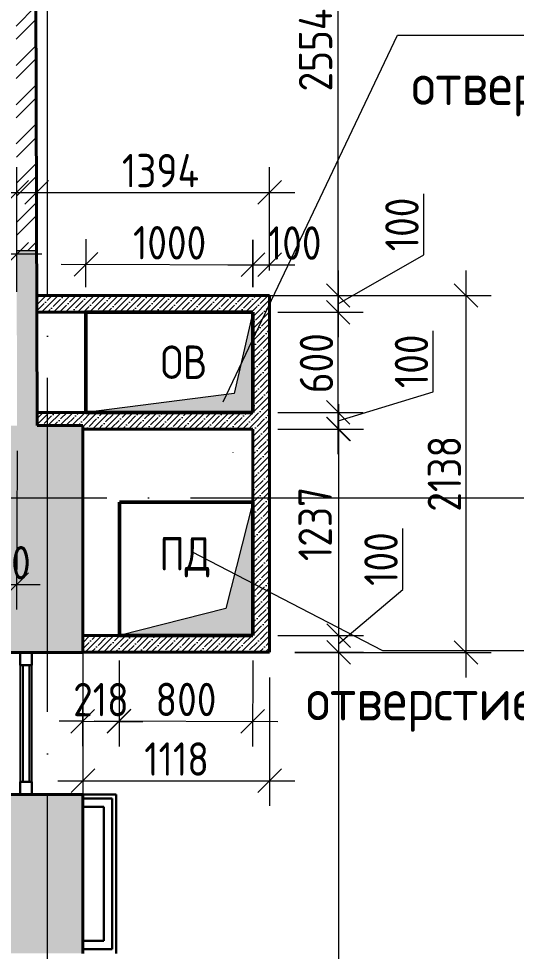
# Model space of a CAD drawing. Header units: millimetres. Extents: x 3050 to 430575, y -569542 to 36130.
# Drawn here: x 279806 to 282786, y -424731 to -419146 of the extents above; entities that cross this region are included whole.
import ezdxf

# ---------------------------------------------------------------- set-up
doc = ezdxf.new("R2010")
doc.units = ezdxf.units.MM
doc.linetypes.add('ADSK_Линия сетки', pattern=[25, 20, -2.5, 0, -2.5])
doc.linetypes.add('ADSK_Сверху', pattern=[4.5, 3, -1.5])
for name, color, linetype, lineweight in [('Витраж', 7, 'Continuous', 18), ('Марки', 7, 'Continuous', 20), ('Марки помещений', 7, 'Continuous', 20), ('Обобщенные модели', 7, 'Continuous', 18), ('Оси', 7, 'Continuous', 9), ('Панели витража', 7, 'Continuous', 18), ('Размеры', 7, 'Continuous', 9), ('Стены внутренние', 7, 'Continuous', 18), ('Стены наружные', 7, 'Continuous', 18), ('Стены штриховка', 7, 'Continuous', 18), ('Узлы', 7, 'Continuous', 18)]:
    doc.layers.add(name, color=color, linetype=linetype, lineweight=lineweight)
doc.styles.add('GOST Common', font='GOST_Common.ttf', dxfattribs={"width": 0.9, "height": 200})
doc.styles.add('GOST Common_2', font='GOST_Common.ttf', dxfattribs={"width": 0.9, "height": 250})
doc.styles.add('ISOCPEUR_1', font='isocpeur.ttf', dxfattribs={"width": 0.9, "height": 250})
doc.dimstyles.new('ADSK_Основной_2_мм_Округление_до_1_мм', dxfattribs={"dimscale": 304.8, "dimtxt": 201.142999, "dimasz": 0.463911, "dimexe": 0.492126, "dimexo": 0.492126, "dimgap": 0.098425, "dimtad": 1, "dimdec": 0, "dimdsep": 46, "dimtxsty": 'GOST Common', "dimblk1": 'OBLIQUE', "dimblk2": 'OBLIQUE', "dimsah": 1, "dimcen": 0.09, "dimdle": 0.492126, "dimazin": 2, "dimtfac": 1, "dimtdec": 4, "dimtix": 1, "dimtmove": 0, "dimatfit": 3, "dimfxl": 1, "dimtvp": 1, "dimtolj": 1, "dimtzin": 0, "dimlwd": 20, "dimlwe": 20, "dimarcsym": 2})
doc.dimstyles.new('ADSK_Основной_2_мм_Округление_до_1_мм_1', dxfattribs={"dimscale": 304.8, "dimtxt": 201.142999, "dimasz": 0.463911, "dimexe": 0.492126, "dimexo": 0.492126, "dimgap": 0.098425, "dimtad": 1, "dimdec": 0, "dimdsep": 46, "dimtxsty": 'GOST Common', "dimblk1": 'OBLIQUE', "dimblk2": 'OBLIQUE', "dimsah": 1, "dimcen": 0.09, "dimdle": 0.492126, "dimazin": 2, "dimtfac": 1, "dimtdec": 4, "dimtix": 1, "dimtmove": 1, "dimatfit": 3, "dimfxl": 1, "dimtvp": 1, "dimtolj": 1, "dimtzin": 0, "dimlwd": 20, "dimlwe": 20, "dimarcsym": 2})

# ---------------------------------------------------------------- blocks, each defined once
blk = doc.blocks.new('Прямоугольный импост - 70х20_56мм-1425354-04 План 4-го этажа маркировочный')
at = {"layer": 'Витраж', "color": 253, "linetype": 'ADSK_Сверху', "true_color": 0xaaaaaa}
for p, q in [((38946.9, 14814.6), (38876.9, 14814.6)), ((38876.9, 14738.6), (38876.9, 14814.6)), ((38946.9, 14738.6), (38946.9, 14814.6)), ((38876.9, 13964.6), (38876.9, 14040.6)), ((38946.9, 13964.6), (38946.9, 14040.6)), ((38876.9, 13964.6), (38946.9, 13964.6))]:
    blk.add_line(p, q, dxfattribs=at)
blk = doc.blocks.new('Прямоугольный импост - 70х20_56мм-1424845-04 План 4-го этажа маркировочный')
at = {"layer": 'Витраж', "color": 253, "linetype": 'ADSK_Сверху', "true_color": 0xaaaaaa}
for p, q in [((-76, 35), (0, 35)), ((0, 35), (0, -35)), ((0, -35), (-76, -35))]:
    blk.add_line(p, q, dxfattribs=at)
blk = doc.blocks.new('Прямоугольный импост - 70х20_56мм-1424846-04 План 4-го этажа маркировочный')
at = {"layer": 'Витраж', "color": 253, "linetype": 'ADSK_Сверху', "true_color": 0xaaaaaa}
for p, q in [((0, 35), (-76, 35)), ((0, -35), (0, 35)), ((-76, -35), (0, -35))]:
    blk.add_line(p, q, dxfattribs=at)
blk = doc.blocks.new('Прямоугольный импост - 70х60мм-V3-04 План 4-го этажа маркировочный')
at = {"layer": 'Витраж', "color": 253, "linetype": 'ADSK_Сверху', "true_color": 0xaaaaaa}
for p, q in [((38946.9, 14738.6), (38876.9, 14738.6)), ((38876.9, 14040.6), (38876.9, 14738.6)), ((38946.9, 14040.6), (38946.9, 14738.6)), ((38876.9, 14040.6), (38946.9, 14040.6))]:
    blk.add_line(p, q, dxfattribs=at)
blk = doc.blocks.new('Системная панель - _AR_Стекло_40мм_привязка по центру-V51-04 План 4-го этажа маркировочный')
at = {"layer": 'Панели витража', "lineweight": 30}
for p, q in [((349, 20), (-349, 20)), ((-349, 20), (-349, -20)), ((349, -20), (349, 20)), ((-349, -20), (349, -20))]:
    blk.add_line(p, q, dxfattribs=at)
blk = doc.blocks.new('Прямоугольный импост - 70х40_56мм-V36-04 План 4-го этажа маркировочный')
at = {"layer": 'Витраж'}
for p, q in [((38876.9, 14738.6), (38876.9, 14040.6)), ((38946.9, 14738.6), (38946.9, 14040.6))]:
    blk.add_line(p, q, dxfattribs=at)
blk = doc.blocks.new('Прямоугольный импост - 70х20_56мм-V52-04 План 4-го этажа маркировочный')
at = {"layer": 'Витраж', "lineweight": 30}
for p, q in [((-76, 35), (0, 35)), ((-76, -35), (-76, 35)), ((0, 35), (0, -35)), ((0, -35), (-76, -35))]:
    blk.add_line(p, q, dxfattribs=at)
blk = doc.blocks.new('Прямоугольный импост - 70х20_56мм-V53-04 План 4-го этажа маркировочный')
at = {"layer": 'Витраж', "lineweight": 30}
for p, q in [((0, 35), (-76, 35)), ((-76, 35), (-76, -35)), ((0, -35), (0, 35)), ((-76, -35), (0, -35))]:
    blk.add_line(p, q, dxfattribs=at)
blk = doc.blocks.new('_Oblique')
at = {"color": 0, "linetype": 'ByBlock', "lineweight": -2}
blk.add_line((-0.5, -0.5), (0.5, 0.5), dxfattribs=at)
blk = doc.blocks.new('*D10102')
at = {"layer": 'Defpoints', "color": 0, "transparency": 16777216}
for p in [(281209.5, -420619.1), (280208.7, -420903.5), (281208.7, -420903.5)]:
    blk.add_point(p, dxfattribs=at)
at = {"layer": 'Размеры', "color": 0, "lineweight": 20, "transparency": 16777216}
for p, q in [((280209.1, -420753.5), (280209.9, -420466.5)), ((281209.1, -420753.5), (281209.9, -420469.1)), ((280059.5, -420616.1), (281359.5, -420619.5))]:
    blk.add_line(p, q, dxfattribs=at)
at = {"layer": 'Размеры', "color": 0, "lineweight": 20, "transparency": 16777216, "xscale": 141.4, "yscale": 141.4, "zscale": 141.4}
for p, rotation in [((280209.5, -420616.5), 179.8485505273575), ((281209.5, -420619.1), 359.8485505273575)]:
    blk.add_blockref('_Oblique', p, dxfattribs=dict(at, rotation=rotation))
at = {"layer": 'Размеры', "color": 0, "lineweight": 20, "transparency": 16777216, "insert": (280709.8, -420487.8), "char_height": 200, "width": 560.473, "attachment_point": 5, "rotation": 359.8486, "style": 'GOST Common'}
blk.add_mtext('\\A1;1000', dxfattribs=at)
blk = doc.blocks.new('*D10120')
at = {"layer": 'Defpoints', "color": 0, "lineweight": 40, "transparency": 16777216}
for p in [(280408.7, -422840.1), (281208.7, -422840.1), (281207.4, -423353.3)]:
    blk.add_point(p, dxfattribs=at)
at = {"layer": 'Размеры', "color": 0, "lineweight": 20, "transparency": 16777216}
for p, q in [((280408.3, -422990.1), (280407, -423501.2)), ((281208.3, -422990.1), (281207, -423503.3)), ((280257.4, -423350.8), (281357.4, -423353.7))]:
    blk.add_line(p, q, dxfattribs=at)
at = {"layer": 'Размеры', "color": 0, "lineweight": 20, "transparency": 16777216, "xscale": 141.4, "yscale": 141.4, "zscale": 141.4}
for p, rotation in [((280407.4, -423351.2), 179.8485505273575), ((281207.4, -423353.3), 359.8485505273575)]:
    blk.add_blockref('_Oblique', p, dxfattribs=dict(at, rotation=rotation))
at = {"layer": 'Размеры', "color": 0, "lineweight": 20, "transparency": 16777216, "insert": (280807.7, -423222.3), "char_height": 200, "width": 560.473, "attachment_point": 5, "rotation": 359.8486, "style": 'GOST Common'}
blk.add_mtext('\\A1;800', dxfattribs=at)
blk = doc.blocks.new('*D10121')
at = {"layer": 'Defpoints', "color": 0, "lineweight": 40, "transparency": 16777216}
for p in [(280190.4, -422840.1), (280408.7, -422840.1), (280407.4, -423353.6)]:
    blk.add_point(p, dxfattribs=at)
at = {"layer": 'Размеры', "color": 0, "lineweight": 20, "transparency": 16777216}
for p, q in [((280190, -422990.1), (280188.6, -423503)), ((280408.3, -422990.1), (280407, -423503.6)), ((280189, -423353), (280047.6, -423352.6)), ((280189, -423353), (280407.4, -423353.6)), ((280407.4, -423353.6), (280548.8, -423354))]:
    blk.add_line(p, q, dxfattribs=at)
at = {"layer": 'Размеры', "color": 0, "lineweight": 20, "transparency": 16777216, "xscale": 141.4, "yscale": 141.4, "zscale": 141.4}
for p, rotation in [((280189, -423353), 359.8485505273575), ((280407.4, -423353.6), 179.8485505273575)]:
    blk.add_blockref('_Oblique', p, dxfattribs=dict(at, rotation=rotation))
at = {"layer": 'Размеры', "color": 0, "lineweight": 20, "transparency": 16777216, "insert": (280298.5, -423223.3), "char_height": 200, "width": 560.473, "attachment_point": 5, "rotation": 359.8486, "style": 'GOST Common'}
blk.add_mtext('\\A1;218', dxfattribs=at)
blk = doc.blocks.new('*D11722')
at = {"layer": 'Defpoints', "color": 0, "lineweight": 40, "transparency": 16777216}
for p in [(279636.6, -421582.7), (279796.4, -421582.6), (279793.9, -422533.7)]:
    blk.add_point(p, dxfattribs=at)
at = {"layer": 'Размеры', "color": 0, "lineweight": 20, "transparency": 16777216}
for p, q in [((279636.2, -421732.7), (279633.7, -422683.2)), ((279796, -421732.6), (279793.5, -422683.7)), ((279634.1, -422533.2), (279492.7, -422532.9)), ((279634.1, -422533.2), (279793.9, -422533.7)), ((279793.9, -422533.7), (279935.3, -422534))]:
    blk.add_line(p, q, dxfattribs=at)
at = {"layer": 'Размеры', "color": 0, "lineweight": 20, "transparency": 16777216, "xscale": 141.4, "yscale": 141.4, "zscale": 141.4}
for p, rotation in [((279634.1, -422533.2), 359.8485505273595), ((279793.9, -422533.7), 179.8485505273595)]:
    blk.add_blockref('_Oblique', p, dxfattribs=dict(at, rotation=rotation))
at = {"layer": 'Размеры', "color": 0, "lineweight": 20, "transparency": 16777216, "insert": (279714.4, -422403.5), "char_height": 200, "width": 560.473, "attachment_point": 5, "rotation": 359.8486, "style": 'GOST Common'}
blk.add_mtext('\\A1;160', dxfattribs=at)
blk = doc.blocks.new('*D12211')
at = {"layer": 'Defpoints', "color": 0, "transparency": 16777216}
for p in [(277936.6, -420556.1), (279794.7, -420931.6), (277936.6, -421031.6)]:
    blk.add_point(p, dxfattribs=at)
at = {"layer": 'Размеры', "color": 0, "lineweight": 20, "transparency": 16777216}
for p, q in [((277936.6, -420881.6), (277936.6, -420406.1)), ((279794.7, -420781.6), (279794.7, -420406.1)), ((279944.7, -420556.1), (277786.6, -420556.1))]:
    blk.add_line(p, q, dxfattribs=at)
at = {"layer": 'Размеры', "color": 0, "lineweight": 20, "transparency": 16777216, "xscale": 141.4, "yscale": 141.4, "zscale": 141.4, "rotation": 180}
blk.add_blockref('_Oblique', (277936.6, -420556.1), dxfattribs=at)
at = {"layer": 'Размеры', "color": 0, "lineweight": 20, "transparency": 16777216, "xscale": 141.4, "yscale": 141.4, "zscale": 141.4}
blk.add_blockref('_Oblique', (279794.7, -420556.1), dxfattribs=at)
at = {"layer": 'Размеры', "color": 0, "transparency": 16777216, "insert": (278865.7, -420437.3), "char_height": 200, "attachment_point": 5, "style": 'GOST Common'}
blk.add_mtext('\\A1;1858', dxfattribs=at)
blk = doc.blocks.new('*D12215')
at = {"layer": 'Defpoints', "color": 0, "transparency": 16777216}
for p in [(279794.7, -420185.6), (277836.6, -420931.6), (279794.7, -420931.6)]:
    blk.add_point(p, dxfattribs=at)
at = {"layer": 'Размеры', "color": 0, "lineweight": 20, "transparency": 16777216}
for p, q in [((277836.6, -420781.6), (277836.6, -420035.6)), ((279794.7, -420781.6), (279794.7, -420035.6)), ((277686.6, -420185.6), (279944.7, -420185.6))]:
    blk.add_line(p, q, dxfattribs=at)
at = {"layer": 'Размеры', "color": 0, "lineweight": 20, "transparency": 16777216, "xscale": 141.4, "yscale": 141.4, "zscale": 141.4, "rotation": 180}
blk.add_blockref('_Oblique', (277836.6, -420185.6), dxfattribs=at)
at = {"layer": 'Размеры', "color": 0, "lineweight": 20, "transparency": 16777216, "xscale": 141.4, "yscale": 141.4, "zscale": 141.4}
blk.add_blockref('_Oblique', (279794.7, -420185.6), dxfattribs=at)
at = {"layer": 'Размеры', "color": 0, "transparency": 16777216, "insert": (278821.1, -420055.6), "char_height": 200, "attachment_point": 5, "style": 'GOST Common'}
blk.add_mtext('\\A1;1958', dxfattribs=at)
blk = doc.blocks.new('*D12231')
at = {"layer": 'Defpoints', "color": 0, "transparency": 16777216}
for p in [(281308.7, -420803.5), (281208.7, -420903.5), (281718.9, -420903.5)]:
    blk.add_point(p, dxfattribs=at)
at = {"layer": 'Размеры', "color": 0, "lineweight": 20, "transparency": 16777216}
for p, q in [((282231, -420560.8), (282231, -420194.8)), ((281718.9, -420853.5), (282231, -420560.8)), ((281718.9, -420653.5), (281718.9, -421053.5)), ((281458.7, -420803.5), (281868.9, -420803.5)), ((281358.7, -420903.5), (281868.9, -420903.5))]:
    blk.add_line(p, q, dxfattribs=at)
at = {"layer": 'Размеры', "color": 0, "lineweight": 20, "transparency": 16777216, "xscale": 141.4, "yscale": 141.4, "zscale": 141.4}
for p, rotation in [((281718.9, -420803.5), 90), ((281718.9, -420903.5), 270)]:
    blk.add_blockref('_Oblique', p, dxfattribs=dict(at, rotation=rotation))
at = {"layer": 'Размеры', "color": 0, "transparency": 16777216, "insert": (282101, -420377.8), "char_height": 200, "attachment_point": 5, "rotation": 90, "style": 'GOST Common'}
blk.add_mtext('\\A1;100', dxfattribs=at)
blk = doc.blocks.new('*D12232')
at = {"layer": 'Defpoints', "color": 0, "transparency": 16777216}
for p in [(279907.6, -418249.9), (281718.9, -418249.9), (279914.4, -420803.5)]:
    blk.add_point(p, dxfattribs=at)
at = {"layer": 'Размеры', "color": 0, "lineweight": 20, "transparency": 16777216}
for p, q in [((281718.9, -420953.5), (281718.9, -418099.9)), ((280057.6, -418249.9), (281868.9, -418249.9)), ((280064.4, -420803.5), (281868.9, -420803.5))]:
    blk.add_line(p, q, dxfattribs=at)
at = {"layer": 'Размеры', "color": 0, "lineweight": 20, "transparency": 16777216, "xscale": 141.4, "yscale": 141.4, "zscale": 141.4}
for p, rotation in [((281718.9, -418249.9), 90), ((281718.9, -420803.5), 270)]:
    blk.add_blockref('_Oblique', p, dxfattribs=dict(at, rotation=rotation))
at = {"layer": 'Размеры', "color": 0, "transparency": 16777216, "insert": (281583.5, -419333.5), "char_height": 200, "attachment_point": 5, "rotation": 90, "style": 'GOST Common'}
blk.add_mtext('\\A1;2554', dxfattribs=at)
blk = doc.blocks.new('*D12233')
at = {"layer": 'Defpoints', "color": 0, "transparency": 16777216}
for p in [(281208.7, -420903.5), (281718.9, -420903.5), (281208.7, -421503.5)]:
    blk.add_point(p, dxfattribs=at)
at = {"layer": 'Размеры', "color": 0, "lineweight": 20, "transparency": 16777216}
for p, q in [((281718.9, -421653.5), (281718.9, -420753.5)), ((281358.7, -420903.5), (281868.9, -420903.5)), ((281358.7, -421503.5), (281868.9, -421503.5))]:
    blk.add_line(p, q, dxfattribs=at)
at = {"layer": 'Размеры', "color": 0, "lineweight": 20, "transparency": 16777216, "xscale": 141.4, "yscale": 141.4, "zscale": 141.4}
for p, rotation in [((281718.9, -420903.5), 90), ((281718.9, -421503.5), 270)]:
    blk.add_blockref('_Oblique', p, dxfattribs=dict(at, rotation=rotation))
at = {"layer": 'Размеры', "color": 0, "transparency": 16777216, "insert": (281588.9, -421208.7), "char_height": 200, "attachment_point": 5, "rotation": 90, "style": 'GOST Common'}
blk.add_mtext('\\A1;600', dxfattribs=at)
blk = doc.blocks.new('*D12234')
at = {"layer": 'Defpoints', "color": 0, "transparency": 16777216}
for p in [(281208.7, -421503.5), (281718.9, -421503.5), (281208.7, -421603.5)]:
    blk.add_point(p, dxfattribs=at)
at = {"layer": 'Размеры', "color": 0, "lineweight": 20, "transparency": 16777216}
for p, q in [((282287.7, -421380.5), (282287.7, -421014.5)), ((281718.9, -421753.5), (281718.9, -421353.5)), ((281718.9, -421553.5), (282287.7, -421380.5)), ((281358.7, -421503.5), (281868.9, -421503.5)), ((281358.7, -421603.5), (281868.9, -421603.5))]:
    blk.add_line(p, q, dxfattribs=at)
at = {"layer": 'Размеры', "color": 0, "lineweight": 20, "transparency": 16777216, "xscale": 141.4, "yscale": 141.4, "zscale": 141.4}
for p, rotation in [((281718.9, -421503.5), 90), ((281718.9, -421603.5), 270)]:
    blk.add_blockref('_Oblique', p, dxfattribs=dict(at, rotation=rotation))
at = {"layer": 'Размеры', "color": 0, "transparency": 16777216, "insert": (282157.7, -421197.5), "char_height": 200, "attachment_point": 5, "rotation": 90, "style": 'GOST Common'}
blk.add_mtext('\\A1;100', dxfattribs=at)
blk = doc.blocks.new('*D12235')
at = {"layer": 'Defpoints', "color": 0, "transparency": 16777216}
for p in [(281208.7, -421603.5), (281208.7, -422840.1), (281721.3, -422840.1)]:
    blk.add_point(p, dxfattribs=at)
at = {"layer": 'Размеры', "color": 0, "lineweight": 20, "transparency": 16777216}
for p, q in [((281721.3, -421453.5), (281721.3, -422990.1)), ((281358.7, -421603.5), (281871.3, -421603.5)), ((281358.7, -422840.1), (281871.3, -422840.1))]:
    blk.add_line(p, q, dxfattribs=at)
at = {"layer": 'Размеры', "color": 0, "lineweight": 20, "transparency": 16777216, "xscale": 141.4, "yscale": 141.4, "zscale": 141.4}
for p, rotation in [((281721.3, -421603.5), 90), ((281721.3, -422840.1), 270)]:
    blk.add_blockref('_Oblique', p, dxfattribs=dict(at, rotation=rotation))
at = {"layer": 'Размеры', "color": 0, "transparency": 16777216, "insert": (281581.1, -422171.3), "char_height": 200, "attachment_point": 5, "rotation": 90, "style": 'GOST Common'}
blk.add_mtext('\\A1;1237', dxfattribs=at)
blk = doc.blocks.new('*D12236')
at = {"layer": 'Defpoints', "color": 0, "transparency": 16777216}
for p in [(281208.7, -422840.1), (281308.7, -422940.1), (281721.3, -422940.1)]:
    blk.add_point(p, dxfattribs=at)
at = {"layer": 'Размеры', "color": 0, "lineweight": 20, "transparency": 16777216}
for p, q in [((282105.6, -422564.8), (282105.6, -422198.8)), ((281721.3, -422890.1), (282105.6, -422564.8)), ((281721.3, -422690.1), (281721.3, -423090.1)), ((281358.7, -422840.1), (281871.3, -422840.1)), ((281458.7, -422940.1), (281871.3, -422940.1))]:
    blk.add_line(p, q, dxfattribs=at)
at = {"layer": 'Размеры', "color": 0, "lineweight": 20, "transparency": 16777216, "xscale": 141.4, "yscale": 141.4, "zscale": 141.4}
for p, rotation in [((281721.3, -422840.1), 90), ((281721.3, -422940.1), 270)]:
    blk.add_blockref('_Oblique', p, dxfattribs=dict(at, rotation=rotation))
at = {"layer": 'Размеры', "color": 0, "transparency": 16777216, "insert": (281975.6, -422381.8), "char_height": 200, "attachment_point": 5, "rotation": 90, "style": 'GOST Common'}
blk.add_mtext('\\A1;100', dxfattribs=at)
blk = doc.blocks.new('*D12237')
at = {"layer": 'Defpoints', "color": 0, "transparency": 16777216}
for p in [(280190.4, -422941.2), (281308.7, -422941.2), (281308.7, -423709.2)]:
    blk.add_point(p, dxfattribs=at)
at = {"layer": 'Размеры', "color": 0, "lineweight": 20, "transparency": 16777216}
for p, q in [((280190.4, -423091.2), (280190.4, -423859.2)), ((281308.7, -423091.2), (281308.7, -423859.2)), ((280040.4, -423709.2), (281458.7, -423709.2))]:
    blk.add_line(p, q, dxfattribs=at)
at = {"layer": 'Размеры', "color": 0, "lineweight": 20, "transparency": 16777216, "xscale": 141.4, "yscale": 141.4, "zscale": 141.4, "rotation": 180}
blk.add_blockref('_Oblique', (280190.4, -423709.2), dxfattribs=at)
at = {"layer": 'Размеры', "color": 0, "lineweight": 20, "transparency": 16777216, "xscale": 141.4, "yscale": 141.4, "zscale": 141.4}
blk.add_blockref('_Oblique', (281308.7, -423709.2), dxfattribs=at)
at = {"layer": 'Размеры', "color": 0, "transparency": 16777216, "insert": (280751.5, -423579.2), "char_height": 200, "attachment_point": 5, "style": 'GOST Common'}
blk.add_mtext('\\A1;1118', dxfattribs=at)
blk = doc.blocks.new('*D12238')
at = {"layer": 'Defpoints', "color": 0, "transparency": 16777216}
for p in [(281308.7, -420803.5), (282484.9, -420803.5), (281308.7, -422941.2)]:
    blk.add_point(p, dxfattribs=at)
at = {"layer": 'Размеры', "color": 0, "lineweight": 20, "transparency": 16777216}
for p, q in [((282484.9, -423091.2), (282484.9, -420653.5)), ((281458.7, -420803.5), (282634.9, -420803.5)), ((281458.7, -422941.2), (282634.9, -422941.2))]:
    blk.add_line(p, q, dxfattribs=at)
at = {"layer": 'Размеры', "color": 0, "lineweight": 20, "transparency": 16777216, "xscale": 141.4, "yscale": 141.4, "zscale": 141.4}
for p, rotation in [((282484.9, -420803.5), 90), ((282484.9, -422941.2), 270)]:
    blk.add_blockref('_Oblique', p, dxfattribs=dict(at, rotation=rotation))
at = {"layer": 'Размеры', "color": 0, "transparency": 16777216, "insert": (282354.9, -421871), "char_height": 200, "attachment_point": 5, "rotation": 90, "style": 'GOST Common'}
blk.add_mtext('\\A1;2138', dxfattribs=at)
blk = doc.blocks.new('*D12239')
at = {"layer": 'Defpoints', "color": 0, "transparency": 16777216}
for p in [(281308.7, -420185.6), (279914.4, -420803.5), (281308.7, -420803.5)]:
    blk.add_point(p, dxfattribs=at)
at = {"layer": 'Размеры', "color": 0, "lineweight": 20, "transparency": 16777216}
for p, q in [((279914.4, -420653.5), (279914.4, -420035.6)), ((281308.7, -420653.5), (281308.7, -420035.6)), ((279764.4, -420185.6), (281458.7, -420185.6))]:
    blk.add_line(p, q, dxfattribs=at)
at = {"layer": 'Размеры', "color": 0, "lineweight": 20, "transparency": 16777216, "xscale": 141.4, "yscale": 141.4, "zscale": 141.4, "rotation": 180}
blk.add_blockref('_Oblique', (279914.4, -420185.6), dxfattribs=at)
at = {"layer": 'Размеры', "color": 0, "lineweight": 20, "transparency": 16777216, "xscale": 141.4, "yscale": 141.4, "zscale": 141.4}
blk.add_blockref('_Oblique', (281308.7, -420185.6), dxfattribs=at)
at = {"layer": 'Размеры', "color": 0, "transparency": 16777216, "insert": (280655.3, -420055.6), "char_height": 200, "attachment_point": 5, "style": 'GOST Common'}
blk.add_mtext('\\A1;1394', dxfattribs=at)
blk = doc.blocks.new('*D12240')
at = {"layer": 'Defpoints', "color": 0, "transparency": 16777216}
for p in [(281308.7, -420619.4), (281308.7, -420803.5), (281208.7, -420903.5)]:
    blk.add_point(p, dxfattribs=at)
at = {"layer": 'Размеры', "color": 0, "lineweight": 20, "transparency": 16777216}
for p, q in [((281208.7, -420753.5), (281208.7, -420469.4)), ((281308.7, -420653.5), (281308.7, -420469.4)), ((281058.7, -420619.4), (281458.7, -420619.4))]:
    blk.add_line(p, q, dxfattribs=at)
at = {"layer": 'Размеры', "color": 0, "lineweight": 20, "transparency": 16777216, "xscale": 141.4, "yscale": 141.4, "zscale": 141.4, "rotation": 180}
blk.add_blockref('_Oblique', (281208.7, -420619.4), dxfattribs=at)
at = {"layer": 'Размеры', "color": 0, "lineweight": 20, "transparency": 16777216, "xscale": 141.4, "yscale": 141.4, "zscale": 141.4}
blk.add_blockref('_Oblique', (281308.7, -420619.4), dxfattribs=at)
at = {"layer": 'Размеры', "color": 0, "transparency": 16777216, "insert": (281458.7, -420489.4), "char_height": 200, "attachment_point": 5, "style": 'GOST Common'}
blk.add_mtext('\\A1;100', dxfattribs=at)
blk = doc.blocks.new('*D12260')
at = {"layer": 'Defpoints', "color": 0, "transparency": 16777216}
for p in [(281308.7, -422940.1), (281308.7, -429839.9), (281721.3, -429839.9)]:
    blk.add_point(p, dxfattribs=at)
at = {"layer": 'Размеры', "color": 0, "lineweight": 20, "transparency": 16777216}
for p, q in [((281721.3, -422790.1), (281721.3, -429989.9)), ((281458.7, -422940.1), (281871.3, -422940.1)), ((281458.7, -429839.9), (281871.3, -429839.9))]:
    blk.add_line(p, q, dxfattribs=at)
at = {"layer": 'Размеры', "color": 0, "lineweight": 20, "transparency": 16777216, "xscale": 141.4, "yscale": 141.4, "zscale": 141.4}
for p, rotation in [((281721.3, -422940.1), 90), ((281721.3, -429839.9), 270)]:
    blk.add_blockref('_Oblique', p, dxfattribs=dict(at, rotation=rotation))
at = {"layer": 'Размеры', "color": 0, "transparency": 16777216, "insert": (281591.3, -426390), "char_height": 200, "attachment_point": 5, "rotation": 90, "style": 'GOST Common'}
blk.add_mtext('\\A1;6900', dxfattribs=at)

msp = doc.modelspace()

# ---------------------------------------------------------------- hatches: boundary and pattern name
at = {"layer": 'Стены внутренние', "true_color": 0xc0c0c0}
h = msp.add_hatch(color=9, dxfattribs=at)
h.paths.add_polyline_path([(279796.43, -421582.62), (279916.43, -421582.62), (279913.65, -420535.99), (279793.65, -420536.31), (279795.12, -421088.35)])
h.paths.add_polyline_path([(279789.5, -418978.31), (279909.5, -418977.99), (279907.56, -418249.92), (279787.57, -418250.24), (279789.5, -418977.99)])
at = {"layer": 'Стены внутренние', "lineweight": 9}
h = msp.add_hatch(dxfattribs=at)
h.set_pattern_fill('FP_2', color=256, style=0, pattern_type=2)
h.set_pattern_definition([(45, (279438.2, -430621.87), (-117.8655, 117.8655), []), (45, (279516.77, -430621.87), (-117.8655, 117.8655), [])])
h.paths.add_polyline_path([(279793.65, -420536.31), (279913.65, -420535.99), (279909.5, -418977.99), (279789.5, -418978.31), (279791.07, -419569.54)])
h = msp.add_hatch(dxfattribs=at)
h.set_pattern_fill('ANSI35', color=256, scale=8, style=0)
h.set_pattern_definition([(45, (279419.606, -430621.92), (-35.92102, 35.92102), []), (45, (279455.527, -430621.92), (-35.92102, 35.92102), [63.5, -12.7, 0, -12.7])])
h.paths.add_polyline_path([(281208.73, -420903.52), (281208.73, -421503.52), (279916.22, -421503.52), (279916.43, -421582.62), (280190.4, -421582.71), (280190.4, -421603.52), (280366.35, -421603.52), (281208.73, -421603.52), (281208.73, -422840.13), (280190.4, -422840.13), (280190.4, -422940.13), (281308.73, -422940.13), (281308.73, -420803.52), (279914.36, -420803.52), (279914.62, -420903.52), (280452.11, -420903.52)])
at = {"layer": 'Стены наружные', "true_color": 0xc0c0c0}
msp.add_hatch(color=9, dxfattribs=at).paths.add_polyline_path([(273278.56, -422092.67), (280190.4, -422092.67), (280190.4, -421582.67), (273278.56, -421582.67)])
h = msp.add_hatch(color=9, dxfattribs=at)
h.paths.add_polyline_path([(280190.4, -430349.9), (280190.4, -429273.16), (279680.4, -429273.16), (279680.4, -430349.9), (279930.66, -430349.9)])
h.paths.add_polyline_path([(280122.22, -428423.16), (280190.4, -428423.16), (280190.4, -427415.86), (279680.4, -427415.86), (279680.4, -428423.16), (280100.88, -428423.16)])
h.paths.add_polyline_path([(280017.59, -426565.86), (280190.4, -426565.86), (280190.4, -425593.31), (279680.4, -425593.31), (279680.4, -426565.86), (279974.87, -426565.86)])
h.paths.add_polyline_path([(279930.66, -424743.31), (280190.4, -424743.31), (280190.4, -423791.2), (279680.4, -423791.2), (279680.4, -424743.31), (279854.89, -424743.31)])
h.paths.add_polyline_path([(279680.4, -422941.2), (280190.4, -422941.2), (280190.4, -422092.67), (279680.4, -422092.67), (279680.4, -422607.21)])
at = {"layer": 'Узлы', "lineweight": 50, "true_color": 0xf26722}
for points in [[(281208.73, -421503.52), (281208.73, -420903.52), (281096.23, -421391.02), (280208.73, -421503.52), (280726.62, -421503.52)], [(280408.73, -422840.13), (281208.73, -422840.13), (281208.73, -422040.13), (281046.23, -422677.63), (281009.89, -422686.22)]]:
    msp.add_hatch(color=30, dxfattribs=at).paths.add_polyline_path(points)

# ---------------------------------------------------------------- linework, layer by layer
at = {"color": 18, "lineweight": 40, "true_color": 0x000000}
for p, q in [((281308.73, -420803.52), (279914.36, -420803.52)), ((281308.73, -422940.13), (281308.73, -420803.52)), ((281208.73, -420903.52), (279914.62, -420903.52)), ((281208.73, -421503.52), (281208.73, -420903.52)), ((279916.22, -421503.52), (281208.73, -421503.52)), ((280190.4, -421603.52), (281208.73, -421603.52)), ((281208.73, -422840.13), (281208.73, -421603.52))]:
    msp.add_line(p, q, dxfattribs=at)
at = {"layer": 'Марки', "color": 30, "true_color": 0xf26722}
for p, q in [((281029.52, -421440.12), (282074.52, -419244.66)), ((282074.52, -419244.66), (284574.52, -419244.66)), ((280840.4, -422335.47), (281985.4, -422929.87)), ((281985.4, -422929.87), (284485.4, -422929.87))]:
    msp.add_line(p, q, dxfattribs=at)
at = {"layer": 'Обобщенные модели', "color": 30, "true_color": 0xf26722}
for p, q in [((281208.73, -420903.52), (280208.73, -420903.52)), ((280208.73, -420903.52), (280208.73, -421503.52)), ((281208.73, -422040.13), (280408.73, -422040.13)), ((280408.73, -422040.13), (280408.73, -422840.13))]:
    msp.add_line(p, q, dxfattribs=at)
at = {"layer": 'Оси', "linetype": 'ADSK_Линия сетки', "ltscale": 100}
for p, q in [((279979.52, -435797.51), (279979.52, -386200.07)), ((268333.38, -422015.13), (336561.32, -422015.13))]:
    msp.add_line(p, q, dxfattribs=at)
at = {"layer": 'Стены внутренние', "lineweight": 40}
for p, q in [((279916.43, -421582.62), (279907.56, -418249.92)), ((280190.4, -422820.53), (280190.4, -422930.53)), ((280190.4, -422820.53), (280190.4, -422930.53)), ((281208.73, -422840.13), (280190.4, -422840.13)), ((280190.4, -422940.13), (281308.73, -422940.13))]:
    msp.add_line(p, q, dxfattribs=at)
at = {"layer": 'Стены внутренние'}
msp.add_line((279913.65, -420535.99), (279793.65, -420536.31), dxfattribs=at)
at = {"layer": 'Стены внутренние', "color": 32, "lineweight": 30, "true_color": 0xcd6928}
for p, q in [((280190.4, -423791.2), (280390.4, -423791.2)), ((280390.4, -424743.31), (280390.4, -423791.2)), ((280190.4, -423816.2), (280365.4, -423816.2)), ((280190.4, -423866.2), (280315.4, -423866.2)), ((280315.4, -424668.31), (280315.4, -423866.2)), ((280365.4, -424718.31), (280365.4, -423816.2)), ((280190.4, -424668.31), (280315.4, -424668.31)), ((280190.4, -424718.31), (280365.4, -424718.31))]:
    msp.add_line(p, q, dxfattribs=at)
at = {"layer": 'Стены наружные', "lineweight": 40}
for p, q in [((280190.4, -421582.67), (279916.43, -421582.62)), ((280190.4, -422820.53), (280190.4, -421582.67)), ((280190.4, -422820.53), (280190.4, -421582.67)), ((279680.4, -422941.2), (280190.4, -422941.2)), ((280190.4, -422941.2), (280190.4, -422932.53)), ((280190.4, -423791.2), (279680.4, -423791.2)), ((280190.4, -424743.31), (280190.4, -423791.2))]:
    msp.add_line(p, q, dxfattribs=at)
at = {"layer": 'Стены наружные'}
msp.add_line((280190.4, -422941.2), (280190.4, -423791.2), dxfattribs=at)
at = {"layer": 'Стены штриховка'}
for p, q in [((281087.98, -421741.52), (281087.98, -421743.52)), ((281087.98, -421741.86), (281087.98, -421743.86)), ((280190.4, -422930.53), (280190.4, -422932.53)), ((280190.4, -422930.53), (280190.4, -422932.53))]:
    msp.add_line(p, q, dxfattribs=at)
at = {"layer": 'Узлы', "color": 30, "lineweight": 50, "true_color": 0xf26722}
for p, q in [((280208.73, -421503.52), (280208.73, -420903.52)), ((280208.73, -420903.52), (281208.73, -420903.52)), ((281208.73, -420903.52), (281208.73, -421503.52)), ((281208.73, -421503.52), (280208.73, -421503.52)), ((280408.73, -422840.13), (280408.73, -422040.13)), ((280408.73, -422040.13), (281208.73, -422040.13)), ((281208.73, -422040.13), (281208.73, -422840.13)), ((281208.73, -422840.13), (280408.73, -422840.13))]:
    msp.add_line(p, q, dxfattribs=at)
at = {"layer": 'Узлы', "color": 30, "true_color": 0xf26722}
for p, q in [((281208.73, -420903.52), (281096.23, -421391.02)), ((281208.73, -421503.52), (281208.73, -420903.52)), ((281096.23, -421391.02), (280208.73, -421503.52)), ((280208.73, -421503.52), (281208.73, -421503.52)), ((281208.73, -422040.13), (281046.23, -422677.63)), ((281208.73, -422840.13), (281208.73, -422040.13)), ((281046.23, -422677.63), (280408.73, -422840.13)), ((280408.73, -422840.13), (281208.73, -422840.13))]:
    msp.add_line(p, q, dxfattribs=at)

# ---------------------------------------------------------------- block references
at = {"layer": 'Витраж', "color": 253, "linetype": 'ADSK_Сверху', "true_color": 0xaaaaaa}
for name in ['Прямоугольный импост - 70х20_56мм-1425354-04 План 4-го этажа маркировочный', 'Прямоугольный импост - 70х60мм-V3-04 План 4-го этажа маркировочный']:
    msp.add_blockref(name, (240938.49, -437755.82), dxfattribs=at)
at = {"layer": 'Витраж', "color": 253, "linetype": 'ADSK_Сверху', "true_color": 0xaaaaaa, "extrusion": (0, 0, -1), "rotation": 90.00000000000007}
msp.add_blockref('Прямоугольный импост - 70х20_56мм-1424845-04 План 4-го этажа маркировочный', (-279850.4, -422941.2), dxfattribs=at)
at = {"layer": 'Витраж', "extrusion": (0, 0, -1), "rotation": 90.00000000000007}
msp.add_blockref('Прямоугольный импост - 70х20_56мм-V52-04 План 4-го этажа маркировочный', (-279850.4, -422941.2), dxfattribs=at)
at = {"layer": 'Витраж'}
msp.add_blockref('Прямоугольный импост - 70х40_56мм-V36-04 План 4-го этажа маркировочный', (240938.49, -437755.82), dxfattribs=at)
at = {"layer": 'Витраж', "color": 253, "linetype": 'ADSK_Сверху', "true_color": 0xaaaaaa, "rotation": 269.9999999999999}
msp.add_blockref('Прямоугольный импост - 70х20_56мм-1424846-04 План 4-го этажа маркировочный', (279850.4, -423791.2), dxfattribs=at)
at = {"layer": 'Витраж', "rotation": 269.9999999999999}
msp.add_blockref('Прямоугольный импост - 70х20_56мм-V53-04 План 4-го этажа маркировочный', (279850.4, -423791.2), dxfattribs=at)
at = {"layer": 'Панели витража', "rotation": 89.99999999999993}
msp.add_blockref('Системная панель - _AR_Стекло_40мм_привязка по центру-V51-04 План 4-го этажа маркировочный', (279850.4, -423366.2), dxfattribs=at)

# ---------------------------------------------------------------- texts
at = {"layer": 'Марки', "color": 30, "lineweight": 40, "true_color": 0xf26722, "style": 'ISOCPEUR_1', "width": 0.9}
for s, p in [('отверстие 600x1000(h)', (282157.4, -419662.49)), ('отверстие 800x800(h)', (281526.21, -423347.7))]:
    msp.add_text(s, height=250, dxfattribs=at).set_placement(p)
at = {"layer": 'Марки помещений', "lineweight": 9, "char_height": 200, "width": 468.9872, "attachment_point": 1, "style": 'GOST Common_2'}
for s, insert in [('ОВ', (280655.67, -421102.91)), ('ПД', (280648.54, -422250.42))]:
    msp.add_mtext(s, dxfattribs=dict(at, insert=insert))

# ---------------------------------------------------------------- dimensions: what is measured, and where the dimension line sits
at = {"layer": 'Размеры', "color": 18, "true_color": 0x000000}
for base, p1, p2, picture, middle in [((281718.91, -418249.92), (279914.36, -420803.52), (279907.56, -418249.92), '*D12232', (281713.53, -419333.46)), ((281718.91, -420903.52), (281308.73, -420803.52), (281208.73, -420903.52), '*D12231', (282231, -420530.81)), ((282484.89, -420803.52), (281308.73, -422941.2), (281308.73, -420803.52), '*D12238', (282484.89, -421870.97)), ((281718.91, -420903.52), (281208.73, -421503.52), (281208.73, -420903.52), '*D12233', (281718.91, -421208.68)), ((281718.91, -421503.52), (281208.73, -421603.52), (281208.73, -421503.52), '*D12234', (282287.74, -421350.52)), ((281721.26, -422840.13), (281208.73, -421603.52), (281208.73, -422840.13), '*D12235', (281711.08, -422171.28)), ((281721.26, -422940.13), (281208.73, -422840.13), (281308.73, -422940.13), '*D12236', (282105.57, -422534.79)), ((281721.26, -429839.9), (281308.73, -422940.13), (281308.73, -429839.9), '*D12260', (281721.26, -426390.01))]:
    dim = msp.add_linear_dim(base=base, p1=p1, p2=p2, angle=90, dimstyle='ADSK_Основной_2_мм_Округление_до_1_мм_1', override={"dimpost": '<>'}, dxfattribs=at)
    dim.commit()
    dim.dimension.update_dxf_attribs({"geometry": picture, "text_midpoint": middle, "dimtype": 160})
for base, p1, p2, picture, middle in [((279794.7, -420185.59), (277836.61, -420931.57), (279794.7, -420931.57), '*D12215', (278821.08, -420185.59)), ((281308.73, -420185.59), (279914.36, -420803.52), (281308.73, -420803.52), '*D12239', (280655.26, -420185.59)), ((277936.61, -420556.11), (279794.7, -420931.57), (277936.61, -421031.57), '*D12211', (278865.66, -420567.28)), ((281308.73, -420619.39), (281208.73, -420903.52), (281308.73, -420803.52), '*D12240', (281458.73, -420619.39)), ((281308.73, -423709.16), (280190.4, -422941.2), (281308.73, -422941.2), '*D12237', (280751.52, -423709.16))]:
    dim = msp.add_linear_dim(base=base, p1=p1, p2=p2, dimstyle='ADSK_Основной_2_мм_Округление_до_1_мм_1', override={"dimpost": '<>'}, dxfattribs=at)
    dim.commit()
    dim.dimension.update_dxf_attribs({"geometry": picture, "text_midpoint": middle, "dimtype": 160})
at = {"layer": 'Размеры', "lineweight": 20}
for base, p1, p2, picture, middle in [((281209.48, -420619.12), (280208.73, -420903.52), (281208.73, -420903.52), '*D10102', (280709.82, -420487.8)), ((279793.92, -422533.67), (279636.61, -421582.67), (279796.43, -421582.62), '*D11722', (279714.35, -422403.46)), ((280407.37, -423353.58), (280190.4, -422840.13), (280408.73, -422840.13), '*D10121', (280298.55, -423223.29)), ((281207.37, -423353.31), (280408.73, -422840.13), (281208.73, -422840.13), '*D10120', (280807.72, -423222.26))]:
    dim = msp.add_linear_dim(base=base, p1=p1, p2=p2, angle=359.84855, dimstyle='ADSK_Основной_2_мм_Округление_до_1_мм', override={"dimpost": '<>', "dimfxl": 1500}, dxfattribs=at)
    dim.commit()
    dim.dimension.update_dxf_attribs({"geometry": picture, "text_midpoint": middle})

doc.saveas('drawing.dxf')
